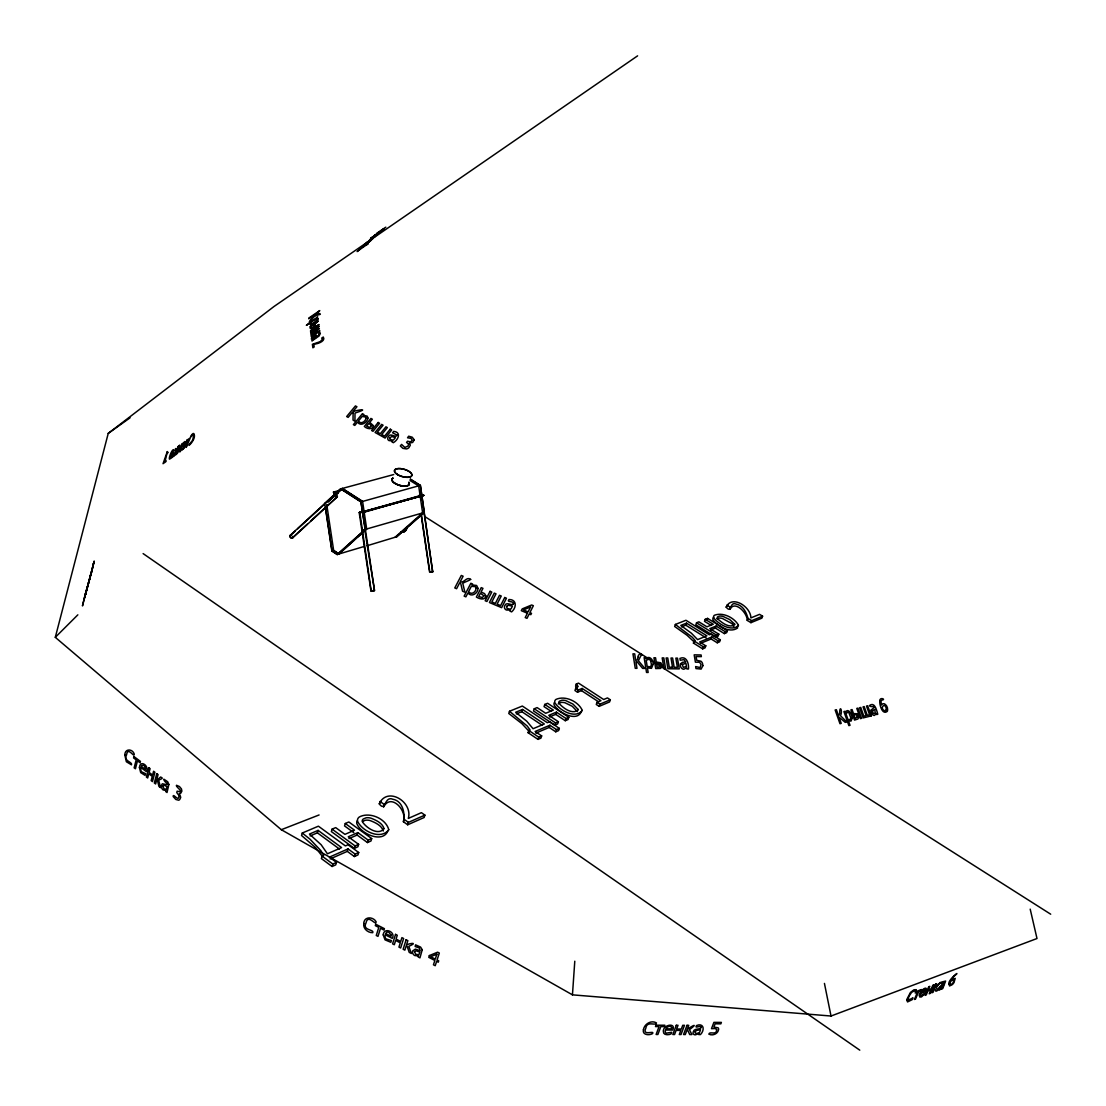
<?xml version="1.0" encoding="UTF-8"?>
<svg xmlns="http://www.w3.org/2000/svg" width="1106" height="1106" viewBox="0 0 1106 1106"><rect width="100%" height="100%" fill="white"/><g stroke="black" fill="none" stroke-linecap="round" stroke-linejoin="round"><path stroke-width="1.5" d="M730.001 609.337C734.757 599.825 747.462 613.014 747.241 620.397L750.946 622.664L761.868 618.157L762.587 616.18L759.573 614.342L750.877 617.908C751.002 606.918 731.909 594.42 726.158 607.111C731.895 614.203 729.435 601.208 735.974 604.042C742.956 605.286 746.343 612.199 747.96 618.406L747.241 620.397M85.839 592.304L84.65 596.811M1030.198 909.132L1036.999 938.524L831.021 1016.027L572.452 994.847L574.788 961.211M733.942 626.784L732.061 623.687L722.329 618.434A5.71 2.475 19.8 0 0 718.665 618.13L716.965 618.807M85.729 593.659C84.374 598.94 88.425 583.415 87.913 584.728M88.48 583.553L90.236 576.627M85.881 593.01L87.25 587.341M85.051 596.231L85.397 595.042M91.286 572.867L90.858 574.733M87.733 585.558L86.42 590.383M90.706 574.636L89.821 578.023L91.176 572.673L89.531 579.129M84.664 596.853L82.466 605.936L86.24 590.604L84.609 597.987L84.83 597.171M88.867 581.162L86.544 590.811L86.766 589.982M90.208 576.198L87.07 588.807L87.291 587.991M90.706 574.719L90.056 577.373M91.95 569.88L89.945 578.148L90.167 577.346M92.379 568.263L92.697 566.977L91.3 572.286M85.936 592.526L86.406 590.563M93.319 564.986L92.545 568.069M90.222 576.765L88.909 582.033M92.973 566.41L91.3 573.129L92.088 569.949M86.24 591.129L86.614 589.733L85.66 593.991L85.978 592.885M89.503 579.696L89.738 578.77M572.452 994.847L281.311 829.707L55.3 637.332L108.236 433.386L274.025 306.486L637.609 55.839M424.165 511.981L432.653 571.719L424.262 513.751M87.886 585.807L88.107 585.005M88.549 582.751L89.13 580.567M89.185 579.986L89.406 579.185M88.245 584.023L88.826 581.853M431.05 572.079L430.165 571.857M330.182 858.933L347.298 851.371L354.376 856.556L357.957 854.952L358.703 852.491L348.072 844.735L345.376 845.91L318.404 826.182L302.27 833.025L301.551 835.5L315.5 847.583L321.791 855.615M310.15 835.929L317.381 832.832L318.099 830.385L341.574 847.583L327.431 853.791L321.141 844.735L309.431 834.076L318.099 830.385M383.727 806.786C391.054 792.905 407.423 810.532 403.414 821.73L407.685 824.786L424.151 817.5L424.884 815.122L421.414 812.661L408.308 818.412C413.16 801.809 387.141 786.048 379.261 803.827C385.676 812.703 384.266 795.546 392.796 799.251C402.861 800.924 405.252 813.422 403.414 821.73M302.27 833.025L309.943 839.136L320.892 850.652L323.699 855.422L322.123 856.127L321.39 858.602L332.077 866.496L335.74 864.864L336.473 862.39L329.367 857.15L348.031 848.91L355.123 854.095L358.703 852.491M345.279 823.5L354.514 830.205L344.934 834.353L335.685 827.606L332.09 829.141L331.371 831.588L354.335 848.357L357.902 846.781L358.634 844.334L348.266 836.772L357.846 832.611L368.187 840.118L371.713 838.569L348.832 821.979L345.279 823.5L344.56 825.933L353.796 832.638M332.077 866.496L332.809 864.021L336.473 862.39M347.298 851.371L348.031 848.91M348.902 838.625L357.114 835.044L357.846 832.611M354.335 848.357L355.067 845.91L358.634 844.334M354.376 856.556L355.123 854.095M357.114 835.044L367.455 842.565L368.187 840.118M371.713 838.569L370.98 841.002L367.455 842.565M383.533 806.882L384.459 804.394M407.685 824.786L408.418 822.38L424.884 815.122M509.479 711.269L508.774 713.494L521.908 723.642L528.129 730.319L529.373 732.2L528.115 732.725L538.028 739.389L540.931 738.144L541.663 735.905L535.083 731.495L549.931 725.218L556.498 729.587L559.346 728.37L549.502 721.803L547.346 722.716L522.336 706.043L509.479 711.269L527.203 726.034L530.106 729.96L528.848 730.499L528.115 732.725M516.308 713.937L521.838 711.683L522.557 709.458L544.332 723.988L533.078 728.716L526.746 721.223L515.645 712.278L522.557 709.458M544.774 704.439L553.346 710.107L545.687 713.287L537.101 707.591L534.239 708.766L533.521 710.964L554.811 725.135L557.659 723.932L558.392 721.72L548.783 715.333L556.415 712.153L566.009 718.499L568.83 717.31L547.608 703.278L544.774 704.439L544.055 706.637L551.189 711.365M538.028 739.389L538.76 737.149L541.663 735.905M535.829 733.098L549.198 727.43L549.931 725.218M549.585 716.909L555.696 714.352L556.415 712.153M554.811 725.135L555.544 722.923L558.392 721.72M549.198 727.43L555.751 731.799L556.498 729.587M559.346 728.37L558.613 730.582L555.751 731.799M576.281 684.033L578.162 686.508L575.701 688.388L574.982 690.545L577.526 692.218L578.244 690.047L582.157 688.444L600.904 700.679L597.005 702.31L596.286 704.481L599.148 706.361L609.586 701.937L610.318 699.78L607.457 697.914L603.669 699.504L578.521 683.121L576.281 684.033L575.562 686.19L577.443 688.679M555.696 714.352L565.277 720.711L566.009 718.499M568.83 717.31L568.097 719.522L565.277 720.711M577.526 692.218L581.438 690.6L582.157 688.444M599.148 706.361L599.881 704.19L610.318 699.78M424.248 512.078L423.391 512.313M700.444 643.388L711.13 638.991L717.255 642.793L719.605 641.826L720.324 639.793L711.117 634.084L709.347 634.803L685.941 620.272L675.365 624.448L674.66 626.494L687.103 635.3L693.186 641.038M681.517 626.881L685.775 625.194L686.494 623.162L706.858 635.826L697.61 639.614L691.347 633.171L680.798 625.415L686.494 623.162M705.227 619.319L713.246 624.268L706.941 626.812L698.895 621.835L696.545 622.775L695.84 624.793L715.748 637.153L718.098 636.199L718.817 634.167L709.831 628.609L716.121 626.051L725.094 631.595L727.416 630.641L707.55 618.378L705.227 619.319L704.508 621.323L711.186 625.457M720.324 639.793L717.974 640.775L711.849 636.959L699.642 641.978L705.794 645.821L705.075 647.867L702.683 648.863L693.421 643.07L695.176 640.609L692.245 637.236L675.365 624.448M706.845 620.397L707.55 618.378M702.683 648.863L703.402 646.816L705.794 645.821M711.13 638.991L711.849 636.959M710.688 629.978L715.402 628.07L716.121 626.051M715.748 637.153L716.467 635.134L718.817 634.167M717.255 642.793L717.974 640.775M729.877 609.392L730.707 607.346M715.402 628.07L724.375 633.614L725.094 631.595M727.416 630.641L726.697 632.646L724.375 633.614M750.946 622.664L751.651 620.673L762.587 616.18M362.464 511.843L421.801 495.156L420.363 485.368L410.354 479.078M421.51 495.184L420.778 495.073M362.906 529.954L362.243 529.746M362.491 512.092L423.736 495.308M371.768 591.254L370.994 591.212L359.187 512.562L360.127 512.258M370.994 589.47L359.823 512.341M726.158 607.111L728.094 604.899M379.261 803.827L381.169 801.629M381.459 230.186L384.252 228.624L373.952 235.882L374.575 235.315M55.3 637.332L77.849 614.825M371.146 238.744L373.925 236.767M374.92 236.076L369.667 239.961L371.436 238.481M365.892 245.269L368.091 243.776L358.8 250.274M371.519 239.961L364.15 245.02L367.427 241.965M372.916 238.661L365.671 243.873M375.432 236.297L368.561 240.914M377.754 234.113L370.911 238.716M385.828 227.172L376.621 233.394M367.068 242.56L368.008 241.689M338.201 493.359L334.8 494.327L333.611 491.949L334.883 494.258M324.722 503.465L334.662 494.285L333.473 492.087M334.883 494.078L340.662 488.741L360.971 501.778L365.104 529.65L337.289 554.631L331.869 551.065L325.233 506.866M324.818 503.534L340.689 488.893L393.722 474.557M362.409 501.488L342.335 488.603L327.763 502.041L342.39 488.437L362.588 501.377L366.694 529.083L338.961 553.982L333.653 550.484L326.782 504.765M290.173 535.359L324.735 503.617M290.339 535.553L295.274 531.018M297.749 528.751L324.901 503.811M292.316 537.848L307.136 524.258M310.841 520.857L336.874 496.981M292.482 538.041L337.04 497.175A1.797 1.161 46.9 0 0 336.086 494.534A1.797 1.161 46.9 0 0 334.482 495.751A1.797 1.161 46.9 0 0 337.04 497.175M362.478 531.834L337.261 554.493L363.653 546.627M325.441 506.977L332.035 550.912L337.247 554.341L338.851 553.871L353.934 540.322M357.708 536.935L362.727 532.428M395.036 537.267L422.616 512.852L418.676 485.893L410.063 480.543M396.612 536.645L421.607 514.539M396.653 536.922L423.059 513.571M377.505 234.03L380.948 231.14L370.538 238.426L378.957 232.702L372.21 237.541L376.8 234.541M108.236 433.386L130.066 417.819M358.952 249.873L359.962 249.182L357.127 251.587L358.123 250.896M362.547 821.426L365.118 820.32A7.161 3.899 16.1 0 1 370.026 820.528C375.1 822.491 381.708 825.394 383.27 831.021M340.689 488.893L360.888 501.848L365.353 529.47M361.828 512.313L423.75 495.433L419.188 495.35M693.421 643.07L694.457 642.641M281.311 829.707L319.095 814.956M432.875 571.705L431.008 572.12M364.745 529.636L374.533 590.715L365.381 529.401M421.718 495.281L420.888 495.377M366.971 545.783L396.639 536.783M333.653 550.442L332.035 550.912L333.653 550.484L338.851 553.871M364.897 529.498L424.317 512.451L421.856 495.529L423.75 495.433M362.519 512.23L421.856 495.529M360.805 501.93L420.363 485.368L424.22 512.396M340.717 489.032L342.335 488.603M333.39 492.142L340.247 490.165M371.989 591.281L374.049 590.604M364.593 529.719L363.238 529.954M359.989 512.258L362.174 511.954M361.98 512.313L361.081 512.451M430.704 571.678L431.603 571.539M372.21 590.756L373.952 590.549M361.095 512.479L359.519 512.562M361.289 512.064L362.478 511.94M419.395 495.612L418.607 495.682M360.293 512.548L359.284 512.603M431.934 571.539L432.93 571.498M373.455 590.618L374.27 590.549M372.1 591.226L371.298 591.295M420.114 495.737L422.133 495.765L420.004 495.668M369.998 509.838L372.031 509.88L370.012 509.963M364.413 511.884L362.395 511.981L423.722 495.184L364.455 512.147M420.999 495.087L421.773 495.087M432.252 571.525L433.027 571.553M726.863 605.134L730.582 607.401M747.96 618.406L751.651 620.673M696.545 622.775L716.467 635.134M685.775 625.194L706.14 637.858M694.139 641.024L703.402 646.816M410.298 479.299L420.197 485.52M424.69 516.488L1050.7 914.206M581.438 690.6L598.733 701.895M575.701 688.388L578.244 690.047M597.005 702.31L599.881 704.19M534.239 708.766L555.544 722.923M521.838 711.683L542.23 725.301M528.848 730.499L538.76 737.149M143.116 553.594L859.777 1050.161M379.98 801.435L384.252 804.477M404.16 819.339L408.418 822.38M332.09 829.141L355.067 845.91M317.381 832.832L339.459 849.035M322.123 856.127L332.809 864.021M577.415 711.642L572.286 706.292L565.028 702.78A6.318 3.042 18.4 0 0 560.853 702.504L558.793 703.347A6.373 3.069 18.4 0 0 558.267 703.969M737.412 626.01L737.522 628.056C729.753 633.462 718.375 626.452 713.121 620.107A10.065 4.355 19.8 0 1 713.702 617.272M824.44 983.414L831.021 1016.027M581.383 711.365C577.539 722.522 558.323 712.845 554.161 704.992A11.143 5.378 18.4 0 1 554.355 702.559M421.289 514.221L429.57 570.364M421.054 514.262L429.584 572.106M388.012 830.565C383.229 843.864 360.736 833.965 356.809 823.583A12.622 6.871 16.1 0 1 357.418 820.597M327.293 505.041A1.783 1.161 46.8 0 1 326.325 506.479A1.783 1.161 46.8 0 1 324.445 504.64A1.783 1.161 46.8 0 1 325.731 503.507M292.8 537.143A1.77 1.175 46.7 0 1 291.348 538.11A1.77 1.175 46.7 0 1 289.855 536.009A1.77 1.175 46.7 0 1 291.555 535.415M292.592 537.087A1.507 0.995 46.7 0 1 291.348 537.903A1.507 0.995 46.7 0 1 290.062 536.106A1.507 0.995 46.7 0 1 291.528 535.594M407.119 526.663A7.424 5.53 73.7 0 1 401.008 532.083M407.022 526.636A7.3 5.447 73.7 0 1 401.008 531.958M408.861 482.382A8.945 3.76 16 0 1 400.013 485.437A9.069 3.816 16 0 1 392.796 478.11M392.906 478.165A8.945 3.76 16 0 0 400.013 485.437A9.069 3.816 16 0 0 408.971 482.396M408.819 482.493A8.945 3.76 16 0 1 399.985 485.548A8.945 3.76 16 0 1 392.879 478.276M93.816 562.608L92.793 566.548L94.231 561.032L93.25 564.668L93.816 562.608M954.077 979.888C951.575 989.704 946.847 980.4 954.077 979.888M353.104 413.036L353.035 420.114L354.929 421.179L355.012 413.036C369.542 408.46 360.003 409.483 352.98 411.529L356.934 406.745L355.441 405.916L346.662 416.547L348.141 417.377L352.178 412.51L353.104 413.036M839.689 713.411L838.555 715.858L836.371 709.693L835.141 709.997L839.979 723.711L841.21 723.393L838.998 717.117L845.247 722.384L846.809 721.997L840.519 715.734C842.952 710.674 839.537 704.218 839.689 713.411M179.089 795.684C179.034 802.956 172.895 792.435 173.172 796.555L175.813 799.458L178.674 800.219A4.742 3.194 70.4 0 0 180.071 798.878C182.476 796.804 176.96 792.601 180.707 793.292L181.882 791.136L181.439 788.896L179.435 786.546L176.504 785.274C174.997 786.477 186.071 793.458 177.14 791.177L176.766 792.573L179.089 795.684M422.229 949.736L419.948 957.879L418.22 956.994L418.552 955.985L414.805 955.543A3.595 2.876 46.6 0 1 412.87 953.579L412.635 952.957A4.065 3.249 46.6 0 1 412.649 950.939L415.4 949.128L420.211 950.759L419.34 947.98L415.151 946.515L415.566 944.842L420.584 947.082L422.229 949.736M660.628 665.328L660.199 666.794L657.075 667.139L656.48 663.462L659.743 663.849L660.628 665.328M701.301 1027.35C700.457 1030.198 694.056 1027.654 693.268 1031.898A4.009 2.765 -30.9 0 0 693.172 1033.585L693.379 1033.999A3.539 2.447 -30.9 0 0 695.301 1034.829L699.116 1033.598L698.743 1034.58L700.457 1034.58C705.172 1029.797 703.637 1022.538 696.504 1025.552C694.25 1029.244 700.416 1024.695 701.301 1027.35M879.768 701.218C879.436 704.895 882.394 715.388 887.261 711.421A4.548 2.889 66.5 0 0 887.579 709.167C887.828 706.181 883.749 701.149 881.399 705.034L881.012 701.481A3.581 2.281 66.4 0 1 881.911 700.112C886.722 699.586 879.284 696.338 879.768 701.218M168.886 784.472L167.02 792.532L165.72 791.55L165.983 790.555L163.135 789.919A3.429 2.309 70.7 0 1 161.683 787.845L161.517 787.196A3.885 2.613 70.6 0 1 161.559 785.177L162.333 783.781C174.209 786.38 163.771 782.896 163.882 779.205L167.67 781.707L168.886 784.472M653.217 664.139L651.503 668.328L647.425 667.927L648.157 672.476L646.526 672.448L644.134 657.614L645.766 657.641L645.945 658.775C649.374 654.835 653.743 660.365 653.217 664.139M194.255 434.603C196.163 440.893 183.015 451.248 192.112 440.976C193.218 439.538 194.587 432.114 191.379 436.137C188.601 440.257 193.426 430.137 194.255 434.603M185.96 442.179C187.799 446.672 178.218 453.142 183.444 448.345A2.571 0.816 -66.8 0 0 184.273 446.962L184.909 445.068L182.103 447.045C182.186 445.511 184.481 439.497 185.96 442.179M320.353 333.362L319.053 336.017L311.92 340.98L312.721 339.666L311.394 339.072A3.152 1.134 -38.5 0 1 312.016 337.662L312.376 337.247A3.567 1.272 -38.5 0 1 313.897 335.975C316.012 333.141 317.132 337.358 318.459 335.685C319.344 334.482 318.058 331.067 320.353 333.362M176.172 449.423L176.435 450.419L178.246 446.271L176.213 454.414L175.522 454.898L176.448 451.151L172.909 456.737C176.684 456.266 174.43 445.276 176.172 449.423M850.818 717.863L850.155 719.633L848.025 719.605L845.966 713.799L847.804 712.153A1.949 1.258 66.5 0 1 848.952 712.858L850.818 717.863M925.418 989.386L925.086 990.962L921.547 992.303L923.593 989.663L925.418 989.386M383.229 934.902L385.026 939.851L390.833 942.284L391.372 940.542L386.16 938.953A3.29 2.627 47.3 0 1 385.068 937.058L385.192 934.764L392.271 938.386C396.183 931.916 383.741 926.634 383.229 934.902M363.777 923.524C362.892 928.653 367.883 932.856 372.736 932.676C374.464 929.22 361.952 930.713 366.003 922.929C367.98 913.28 375.985 926.552 376.123 921.74C373.137 916.445 363.929 916.238 363.777 923.524M173.518 453.17L173.338 454.483A3.194 1.023 -66.7 0 1 172.743 456.128L172.508 456.612A2.82 0.899 -66.7 0 1 171.444 457.967L169.453 459.17C168.444 457.552 173.255 446.492 174.043 450.501L171.485 453.308L173.518 453.17M139.425 767.592L140.711 772.638L145.08 775.361L145.522 773.647L141.596 771.794A3.138 2.101 71.1 0 1 140.794 769.845L140.932 767.55L146.241 771.532C149.808 766.085 139.909 759.145 139.425 767.592M124.881 755.232L126.361 761.744L131.503 764.84C132.582 761.702 123.056 761.37 126.568 754.748C127.895 745.873 134.42 758.592 134.255 754.057C132.457 748.444 124.439 748.486 124.881 755.232M316.828 319.399C316.593 321.293 309.929 326.035 310.993 322.192L315.722 318.97L316.828 319.399M318.196 318.666C317.878 321.39 308.989 327.722 309.846 322.966L306.348 325.358L317.685 316.883L316.91 318.169L318.196 318.666M919.404 995.552L919.763 997.018L921.478 996.907L924.727 993.741L921.16 995.815A3.028 1.23 -51.6 0 1 920.634 995.137L921.077 993.423L925.708 991.653C929.151 983.607 918.63 991.391 919.404 995.552M872.371 710.992L873.298 713.494L875.247 713.121L874.763 709.25L872.371 710.992M702.904 665.646L701.121 669.089L695.978 668.577L695.633 666.559L700.112 667.582L701.08 664.623L699.573 662.245L695.411 662.176L694.181 654.849L701.08 654.959L701.37 656.632L696.089 656.549L696.739 660.323L700.928 661.208A3.719 2.959 59 0 1 702.517 663.489L702.904 665.646M734.702 624.157L734.66 624.779C729.089 628.512 721.527 622.457 717.49 618.655A5.751 2.489 19.8 0 1 717.683 616.802L719.37 616.125A5.71 2.475 19.8 0 1 723.034 616.429L729.697 619.554L734.702 624.157M858.754 717.034L857.924 719.011L854.509 720.075L850.901 709.858L852.062 709.568L853.459 713.55L857.399 713.826L858.754 717.034M716.647 1029.658C716.757 1035.866 709.61 1030.806 708.835 1034.151C712.568 1036.073 717.808 1033.999 718.582 1029.727A3.871 2.668 -31.2 0 0 718.015 1027.778L713.882 1027.073L715.126 1023.81L720.849 1023.838L721.402 1022.4L713.895 1022.359L711.49 1028.677L715.541 1028.511L716.647 1029.658M852.104 718.347L851.053 721.057L848.509 721.015L850.03 725.315L848.869 725.605L843.919 711.559L845.081 711.282L845.454 712.347C848.191 707.038 852.602 715.167 852.104 718.347M396.971 435.087C396.1 438.653 390.487 432.252 388.496 436.552A3.76 3.111 -21.3 0 0 387.722 438.28L387.736 438.833A3.318 2.751 -21.3 0 0 388.98 440.575L392.63 441.031L391.925 441.888L393.349 442.69C398.326 439.939 401.589 432.059 393.708 431.381L392.589 432.764L396.971 435.087M906.671 999.755L907.542 1001.939L912.215 999.644L912.975 997.819L908.289 1000.322L908.703 996.81L911.593 992.345L914.316 990.879L915.602 991.529L916.376 989.69L914.012 989.759L910.418 992.455L906.671 999.755M389.644 437.962L389.879 439.123L391.966 440.008L393.542 439.898L395.381 437.658L391.856 436.483L389.644 437.962M414.238 439.773L412.676 442.455L409.358 443.05L410.354 445.151L408.861 447.723A4.576 3.802 -21.1 0 1 406.51 448.925L402.902 448.359L400.317 445.953L401.561 444.418L404.879 447.432L408.031 446.077L408.612 444.142L406.552 442.428L407.533 441.225L410.589 441.875L412.234 440.202L411.059 438.377L407.533 437.782L408.681 436.206L412.206 437.188L414.238 439.773M886.348 709.513L885.422 711.061C878.288 708.877 885.616 700.734 886.348 709.513M371.588 425.589L369.667 427.428L366.639 426.156L368.879 423.432L371.588 425.589M663.42 1030.999C662.591 1035.327 668.397 1035.244 671.066 1033.958L671.688 1032.257L666.337 1033.156A3.277 2.281 -30.4 0 1 665.259 1032.036L665.48 1030.032L672.711 1030.059C676.36 1022.179 663.047 1024.806 663.42 1030.999M643.415 1029.741C642.116 1035.105 649.167 1035.589 652.512 1033.64C655.181 1029.935 641.839 1036.557 645.793 1028.276C646.844 1020.257 655.526 1026.34 656.48 1022.926C651.254 1019.76 644.286 1024.004 643.415 1029.741M312.777 338.021L313.91 338.865L316.261 337.261L315.127 336.141L312.777 338.021M475.995 588.019C476.368 591.973 471.294 595.54 468.598 591.613L471.377 586.291L475.193 586.664A2.032 1.853 -4.2 0 1 475.995 588.019M949.031 984.16L949.556 985.971L952.294 984.63A4.548 1.825 -51.9 0 0 954.008 982.557L955.211 978.34L951.672 979.792L953.662 976.653A3.581 1.438 -51.9 0 1 955.266 975.285C961.722 969.368 947.206 980.04 949.031 984.16M477.999 588.351C478.11 593.286 471.35 597.682 467.935 592.913L465.875 596.853L464.147 596.134L470.852 583.263L472.566 583.982L472.055 584.963L476.631 585.475L477.999 588.351M162.928 786.09L163.978 788.827L166.329 789.255L167.006 786.656L164.034 785.177L162.928 786.09M322.869 338.837L320.215 341.643L312.39 344.312L312.874 347.809L314.173 346.925L313.786 344.132C317.118 344.215 326.132 341.201 323.284 337.026L321.68 338.118L322.869 338.837M145.453 768.2L145.301 769.389L141.236 766.347L141.692 765.449L144.07 765.366L145.453 768.2M414.46 951.754L415.884 954.395L418.967 954.658L419.81 952.031L415.897 950.773L414.46 951.754M167.324 451.594L167.338 452.589L168.098 452.326L166.84 454.027L165.029 461.368L166.038 460.663L165.762 461.769L163.038 463.69L167.324 451.594M513.516 603.641C512.631 606.724 506.299 600.973 504.82 605.673A3.899 3.553 -2.5 0 0 504.474 607.636L504.626 608.231A3.442 3.138 -2.5 0 0 506.424 610L510.419 610.139L509.907 611.148L511.636 611.881C516.737 607.54 516.903 599.314 508.981 599.521C506.133 602.825 513.474 600.406 513.516 603.641M373.386 425.672C372.681 430.262 366.68 428.879 364.33 426.446L370.925 418.427L372.349 419.215L369.777 422.34L373.386 425.672M638.217 656.826L637.25 659.826L635.715 660.379L634.678 653.867L632.95 653.84L635.259 668.314L636.987 668.328L635.936 661.706L637.015 661.72L642.655 668.411L644.853 668.439L638.383 660.752L640.816 655.789C644.992 654.351 637.526 652.72 638.217 656.826M662.342 666.061L660.545 668.439L655.692 668.577L653.936 657.766L655.554 657.793L656.231 661.996L660.89 662.798L662.342 666.061M185.296 443.202L183.029 445.538L184.329 442.801L185.296 443.202M651.545 664.789L650.508 666.821L647.176 666.434L646.194 660.31L649.125 659.19A2.032 1.645 58.3 0 1 650.439 660.158L651.545 664.789M391.165 935.109L390.985 936.298L385.579 933.533L387.003 932.082L388.635 932.095L391.165 935.109M485.893 595.954C485.285 600.835 478.967 598.83 476.368 597.033L481.234 587.618L482.963 588.351L481.069 592.014L484.566 593.618L485.893 595.954M367.939 418.027C367.496 422.52 360.459 427.027 357.556 422.063L354.791 425.423L353.381 424.635L362.409 413.672L363.819 414.46L363.127 415.303L367.206 416.119L367.939 418.027M172.73 454.386L170.974 457.013L171.209 454.4L172.73 454.386M578.148 709.458L578.009 710.19C571.843 714.697 563.148 708.047 559.042 703.361A6.373 3.069 18.4 0 1 559.525 701.163L561.572 700.319A6.318 3.042 18.4 0 1 565.747 700.596L573.019 704.121L578.148 709.458M738.421 625.097L738.241 626.051C730.472 631.443 719.094 624.448 713.826 618.102A10.065 4.355 19.8 0 1 714.407 615.268C722.854 611.895 734.163 617.646 738.421 625.097M871.169 710.038L871.362 712.665A3.691 2.35 66.5 0 0 872.371 714.435L872.786 714.835A3.263 2.088 66.5 0 0 874.556 715.375L876.27 713.467L876.643 714.545L877.777 714.269C876.823 711.034 874.97 701.273 869.44 705.559C870.215 708.227 878.454 704.08 871.169 710.038M944.358 982.377L938.565 988.128A3.677 1.493 -51.8 0 0 938.247 989.552L938.33 989.856A3.249 1.313 -51.8 0 0 939.423 990.077L942.035 988.114L941.648 989.013L942.741 988.598L945.602 981.063L941.579 982.045L940.971 983.51L944.358 982.377M680.494 663.89L680.384 665.784A3.857 3.083 58.8 0 0 681.213 667.761L681.642 668.259A3.415 2.724 58.8 0 0 683.854 669.241L686.702 667.83L686.895 668.978L688.485 668.992C688.969 663.932 686.798 655.402 679.941 658.402L680.245 660.241L683.937 659.632L685.72 661.913L682.416 662.328L680.494 663.89M695.093 1031.801C694.499 1034.387 698.536 1033.267 699.6 1032.313L700.568 1029.769L696.6 1030.377L695.093 1031.801M367.455 243.002L366.777 243.776L370.648 240.721L361.455 247.55L367.455 243.002M671.688 1027.778L671.453 1028.857L665.923 1028.843C666.503 1026.714 671.162 1024.82 671.688 1027.778M179.227 445.58L177.209 453.709L178.799 449.575L180.651 448.276L179.739 451.925L180.43 451.442L182.449 443.326L180.942 447.101L179.103 448.386L179.919 445.096L179.227 445.58M186.873 440.229L186.582 441.432L187.951 440.478L186.223 447.363L190.287 437.852L186.873 440.229M133.937 756.545L133.577 757.914L136.176 759.863L134.144 767.827L135.43 768.781L137.462 760.831L140.075 762.781L140.421 761.398L133.937 756.545M857.482 716.826L855.187 718.416L853.956 714.932L856.348 714.697L857.482 716.826M148.798 767.675L146.393 777.02L147.679 778.002L148.771 773.785L152.255 776.412L151.163 780.615L152.462 781.596L154.895 772.237L153.596 771.255L152.614 775.057L149.116 772.43L150.098 768.642L148.798 767.675M156.762 773.633L154.328 782.993L155.628 783.974L156.748 779.661L157.411 780.145L158.932 786.449L160.55 787.666L158.697 780.324C160.398 778.859 164.559 778.541 160.591 777.006L158.365 778.97L157.011 778.693L158.075 774.615L156.762 773.633M483.93 595.775L482.327 597.572L478.746 596.493L480.405 593.286L483.93 595.775M582.309 710.481C575.341 719.246 559.788 710.564 554.894 702.794A11.143 5.364 18.4 0 1 555.959 699.421C565.207 695.19 578.535 701.536 582.309 710.481M384.017 828.601C378.404 836.122 366.017 827.717 362.367 821.717A7.217 3.926 16.1 0 1 363.28 819.007L365.851 817.901A7.161 3.885 16.1 0 1 370.745 818.108C375.833 820.085 382.441 822.975 384.017 828.601M375.75 924.229L375.321 925.639L378.777 927.409L376.275 935.482L377.989 936.367L380.492 928.293L383.976 930.063L384.404 928.667L375.75 924.229M395.547 934.363L392.575 943.847L394.303 944.731L395.63 940.459L400.275 942.837L398.934 947.095L400.649 947.98L403.635 938.496L401.92 937.625L400.704 941.455L396.072 939.091L397.275 935.247L395.547 934.363M506.672 606.323L506.99 608.328L509.437 609.088L511.096 608.812L512.437 606.185L508.387 605.259L506.672 606.323M939.741 987.603C939.353 990.603 944.123 985.958 943.542 984.561L939.741 987.603M406.123 939.768L403.137 949.252L404.851 950.137L406.234 945.768L407.105 946.211L409.234 952.377L411.377 953.483L408.805 946.307C417.653 942.547 411.57 942.906 406.552 944.787L407.851 940.653L406.123 939.768M429.349 955.57L428.782 957.354L434.852 960.464L433.455 964.805L435.225 965.704L436.621 961.363L438.266 962.206L438.695 960.851L437.064 960.008L439.317 953.054L437.603 952.183L429.349 955.57M436.884 954.146L435.294 959.096L430.649 956.731L436.884 954.146M314.104 325.758C310.427 331.482 310.413 323.007 314.104 325.758M315.238 325.427C314.698 327.514 309.583 331.026 309.915 326.726L318.293 321.017L315.127 323.934L315.238 325.427M366.045 418.345C365.464 421.621 360.556 424.856 358.455 420.971L362.201 416.423L365.616 417.073A1.963 1.618 -21.7 0 1 366.045 418.345M655.996 1025.193L655.485 1026.575L659.052 1026.575L656.121 1034.483L657.89 1034.483L660.821 1026.589L664.388 1026.603L664.886 1025.234L655.996 1025.193M676.278 1025.276L672.821 1034.525L674.563 1034.525L676.125 1030.363L680.826 1030.377L679.278 1034.539L681.02 1034.539L684.49 1025.303L682.734 1025.303L681.337 1029.036L676.623 1029.022L678.033 1025.29L676.278 1025.276M687.006 1025.317L683.536 1034.539L685.278 1034.552L686.881 1030.294L687.752 1030.308L689.702 1034.552L691.858 1034.566L689.494 1029.658C699.006 1022.386 692.024 1025.981 687.241 1029.34L688.748 1025.331L687.006 1025.317M682.236 664.416L683.342 667.443L686.453 666.337L685.955 663.351L682.236 664.416M388.773 829.735C380.81 840.353 362.146 831.311 357.528 821.164A12.622 6.857 16.1 0 1 359.339 816.975C369.639 811.431 386.008 818.675 388.773 829.735M915.727 991.709L915.187 992.981L917.482 992.11L914.413 999.451L915.547 999.022L918.616 991.681L921.422 989.538L915.727 991.709M928.708 986.773L925.1 995.359L926.22 994.93L927.851 991.073L930.851 989.925L929.234 993.769L930.353 993.34L933.948 984.782L932.842 985.211L931.376 988.681L928.376 989.829L929.828 986.358L928.708 986.773M935.565 984.174L931.957 992.732L933.063 992.303L934.736 988.363L935.883 991.225L937.266 990.7L936.492 987.188L940.418 982.335L935.109 987.478L936.671 983.759L935.565 984.174M527.41 613.236L525.212 617.59L526.995 618.337L529.193 613.982L530.825 614.673L531.516 613.318L529.871 612.627L533.369 605.701L531.668 604.982L522.226 608.894L521.313 610.678L527.41 613.236M530.59 606.945L528.101 611.881L523.456 609.918L530.59 606.945M504.737 597.489L500.589 605.59L497.092 604.111L501.239 596.023L499.511 595.291L495.35 603.392L491.852 601.913L496.013 593.825L494.285 593.106L489.433 602.535L501.626 607.664L506.465 598.222L504.737 597.489M490.055 591.323L485.188 600.752L486.93 601.484L491.783 592.056L490.055 591.323M470.672 579.378C468.889 580.802 465.515 581.618 462.764 583.277L464.879 592.194L462.557 591.226L460.732 583.456L459.584 582.973L456.584 588.71L454.773 587.95L461.299 575.452L463.124 576.212L460.179 581.839C464.244 583.346 466.414 576.185 470.672 579.378M390.252 429.197L384.611 436.123L381.736 434.506L387.377 427.593L385.953 426.805L380.298 433.718L377.423 432.1L383.077 425.202L381.653 424.4L375.072 432.46L385.095 438.073L391.69 429.999L390.252 429.197M378.169 422.464L371.588 430.497L373.012 431.299L379.593 423.252L378.169 422.464M366.307 243.887L363.445 245.974L366.307 243.887M314.795 315.957L309.279 322.136L313.883 315.39L308.809 318.846L308.712 318.127L319.786 310.579L314.906 314.698L319.689 313.454L320.353 314.284L314.795 315.957M318.818 324.556L310.51 330.971L318.818 324.556M319.067 326.256L310.648 331.98L311.353 336.915L319.8 331.164L319.689 330.459L312.445 335.394L312.251 333.971L319.385 328.358L312.155 333.265L311.947 331.855L319.067 326.256M861.546 718.319L860.385 718.61L856.791 708.407L857.938 708.13L861.546 718.319M871.238 715.9L863.205 717.905L859.597 707.729L860.745 707.439L863.827 716.176L866.136 715.596L863.053 706.886L864.187 706.596L867.284 715.306L869.579 714.739L866.496 706.043L867.629 705.752L871.238 715.9M672.531 667.264L669.282 667.222L667.761 657.987L666.144 657.959L667.913 668.729L679.25 668.881L677.466 658.139L675.863 658.111L677.384 667.319L674.148 667.277L672.614 658.056L671.01 658.029L672.531 667.264M665.577 668.701L663.959 668.674L662.19 657.89L663.807 657.918L665.577 668.701M397.358 474.515A9.083 3.788 16 0 0 411.805 475.718A9.083 3.788 16 0 0 400.372 468.571A9.083 3.788 16 0 0 397.358 474.515M397.441 474.488A8.959 3.733 16 0 0 411.695 475.677A8.959 3.733 16 0 0 400.413 468.626A8.959 3.733 16 0 0 397.441 474.488"/></g></svg>
